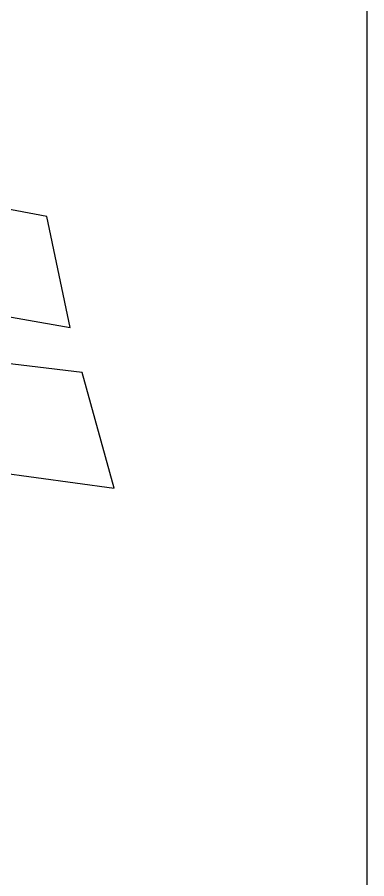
# Model space of a CAD drawing. Header units: millimetres. Extents: x 19106 to 24547, y 13072 to 17462.
# Drawn here: x 23311 to 23627, y 15179 to 15958 of the extents above; entities that cross this region are included whole.
import ezdxf

# ---------------------------------------------------------------- set-up
doc = ezdxf.new("R2010")
doc.units = ezdxf.units.MM
doc.header["$LTSCALE"] = 100
doc.header["$MEASUREMENT"] = 0
doc.layers.add('Default', color=7, linetype='Continuous')

msp = doc.modelspace()

# ---------------------------------------------------------------- linework, layer by layer
at = {"layer": 'Default'}
msp.add_lwpolyline([(23627.03, 14548.7), (20501.93, 14548.7), (20501.93, 16904.97), (23627.03, 16904.97)], close=True, dxfattribs=at)
for points in [[(23337.34, 15777.76), (23262.18, 15791.88)], [(23358.48, 15677.16), (23337.34, 15777.76)], [(23272.54, 15692.2), (23358.48, 15677.16)], [(23369.55, 15636.4), (23281.39, 15646.98)], [(23398.48, 15531.93), (23369.55, 15636.4)], [(23292.33, 15546.41), (23398.48, 15531.93)]]:
    msp.add_lwpolyline(points, dxfattribs=at)

doc.saveas('drawing.dxf')
